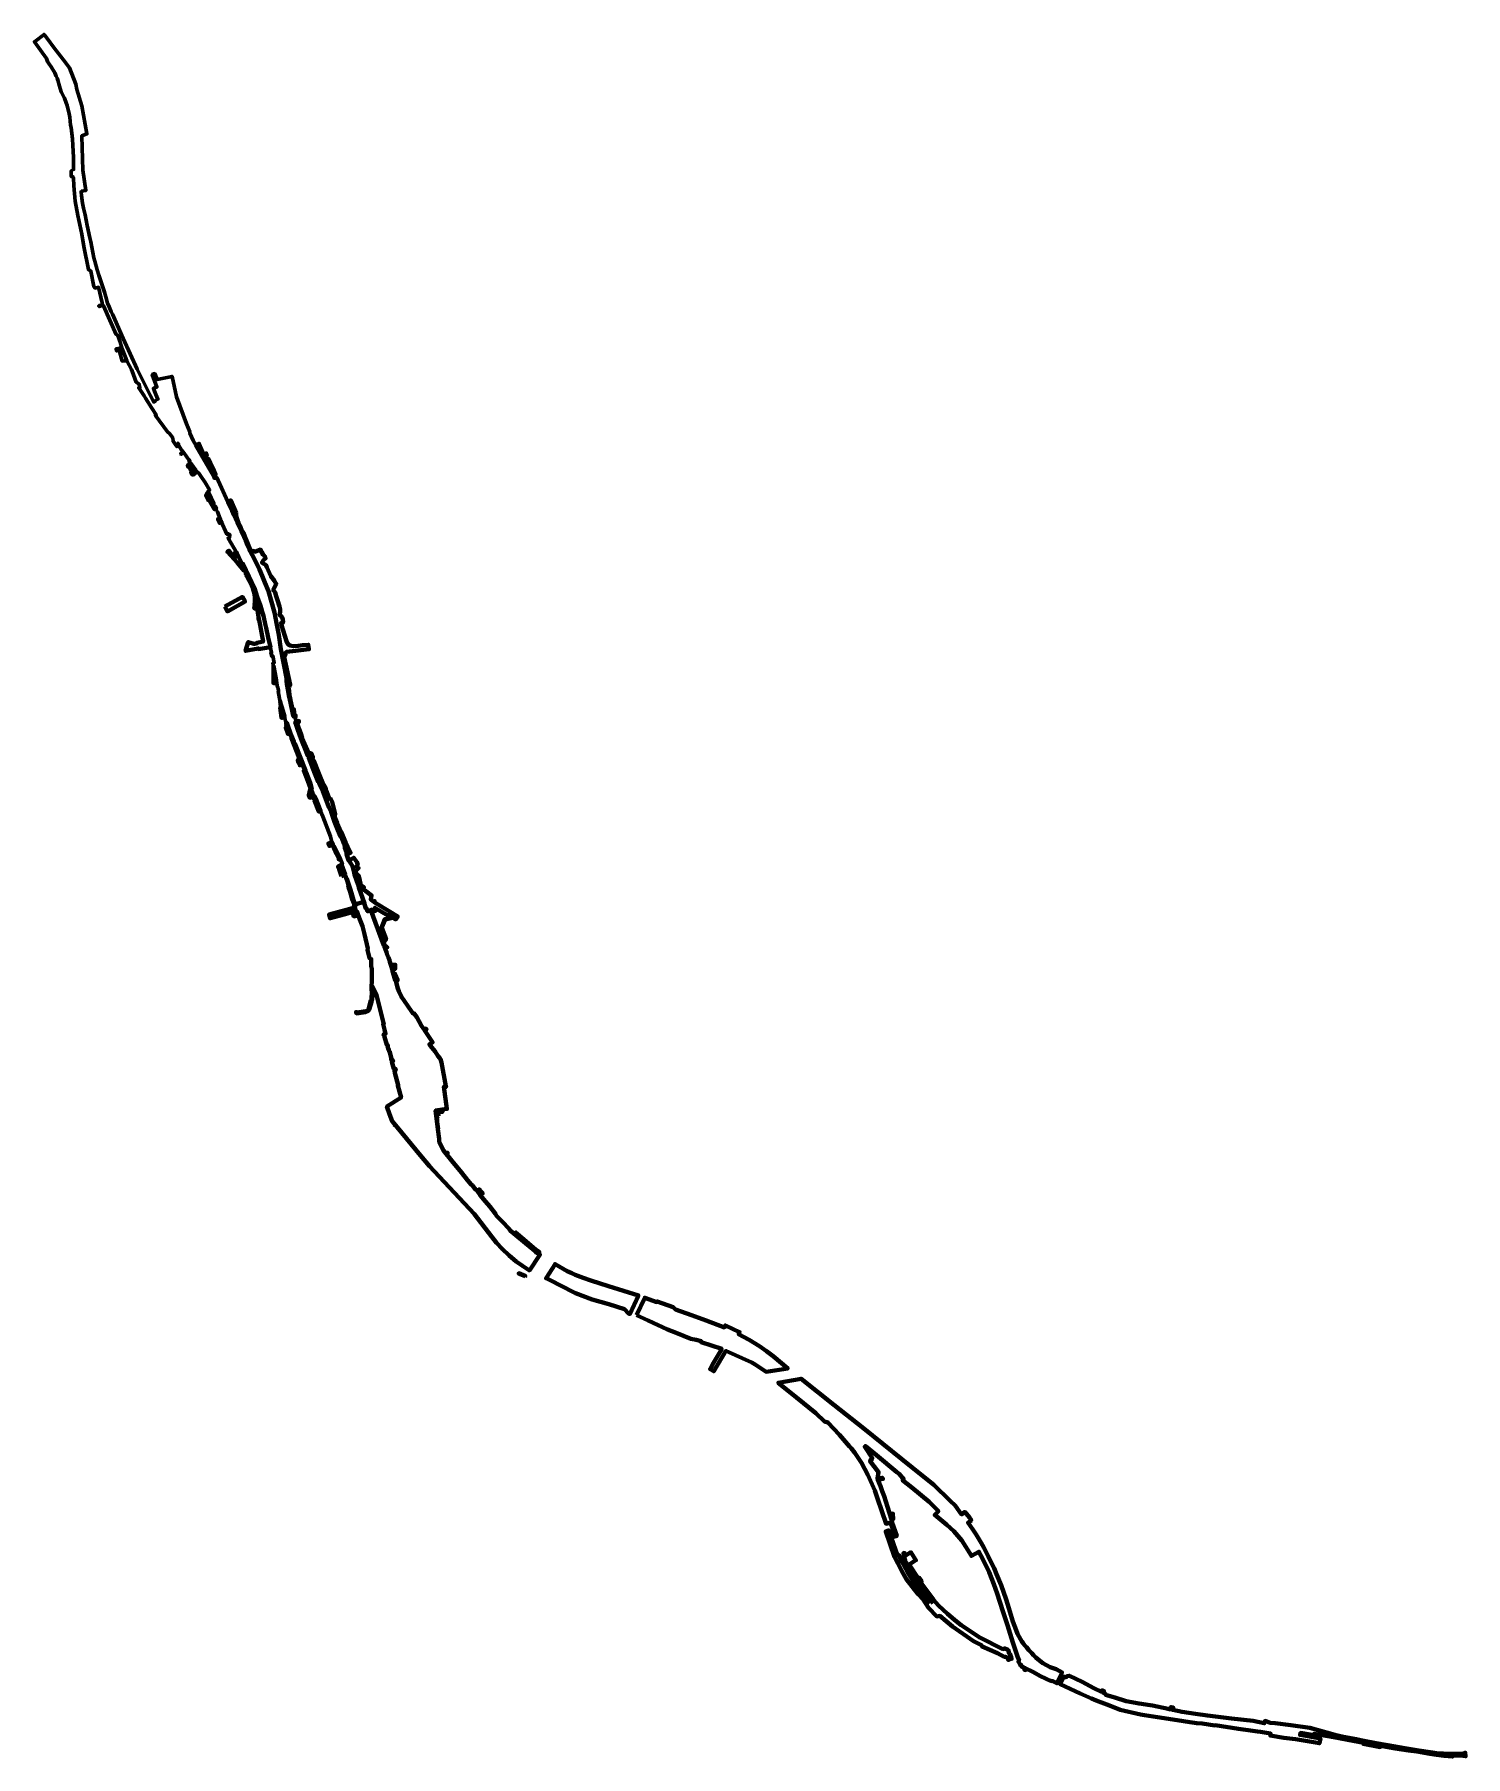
# Model space of a CAD drawing. Extents: x 8863 to 14347, y 7458 to 14054.
import ezdxf

# ---------------------------------------------------------------- set-up
doc = ezdxf.new("R2010")
doc.units = 0
for name, color, linetype, lineweight in [('Временная ПО', 4, 'Continuous', 60), ('Корректировка ПО', 30, 'Continuous', 40), ('Постоянная ПО', 1, 'Continuous', 60)]:
    doc.layers.add(name, color=color, linetype=linetype, lineweight=lineweight)

msp = doc.modelspace()

# ---------------------------------------------------------------- linework, layer by layer
at = {"layer": 'Временная ПО'}
for points in [[(9194.2, 12859.4), (9196.7, 12860.1), (9200, 12849.3), (9194.5, 12846.9), (9196.8, 12841.4), (9201.8, 12842.9), (9217.3, 12804.4), (9199.5, 12803.3), (9187.5, 12844), (9178.1, 12841.8), (9176.3, 12849.4), (9191.1, 12852.5), (9193, 12853.7), (9194.1, 12855.4), (9194.6, 12857.7)], [(10441.2, 10027.2), (10442, 10022), (10432.7, 10020.7), (10432.3, 10024), (10439.7, 10025.7), (10439.5, 10026.9)], [(10412.5, 9910.3), (10410.5, 9923.3), (10427.8, 9926.1), (10426.5, 9935.9), (10400.4, 9932.1), (10409.6, 9860.6), (10411.4, 9860.8), (10406.8, 9896.2), (10408.3, 9896.4), (10407.7, 9901.6), (10406.1, 9901.4), (10405.3, 9907.8)], [(10246.8, 9876.4), (10244.6, 9879), (10242.2, 9877.1), (10244.5, 9874.5)], [(10439.6, 9768.6), (10430.6, 9779.8), (10414.5, 9811.2), (10414.4, 9816.4), (10433.1, 9779.2), (10438.1, 9771.6), (10446.8, 9771.9), (10446.8, 9771.9), (10447.8, 9770.5), (10447.8, 9768.9)], [(10744.2, 9296.1), (10718, 9307.4), (10718, 9307.4), (10718, 9307.4), (10719.3, 9310.5), (10719.3, 9310.5), (10719.3, 9310.5), (10746, 9298.9)]]:
    msp.add_lwpolyline(points, close=True, dxfattribs=at)
at = {"layer": 'Временная ПО', "lineweight": 70}
for points in [[(9549.1, 12364.5), (9482.3, 12481.1), (9494.2, 12486.5), (9512.9, 12445.3), (9521.4, 12449.1), (9524.2, 12443.5), (9517.1, 12439.9), (9522.9, 12428.2), (9530.7, 12428.1), (9546.3, 12392.9), (9557.3, 12368), (9549.1, 12364.5)], [(9549.8, 12255.6), (9546.9, 12253.2), (9552, 12244), (9555.3, 12246.2), (9559.3, 12237.4), (9553.9, 12235.2), (9531.8, 12272.9), (9528.9, 12271.5), (9520.1, 12289.2), (9522.2, 12290.9), (9525.3, 12295.5), (9525.3, 12295.5), (9524.6, 12297), (9529.7, 12299.7), (9550.7, 12256.2), (9549.8, 12255.6)], [(9592.8, 11862.5), (9602.9, 11844.2), (9670.3, 11881.6), (9660.1, 11899.9), (9592.8, 11862.5)], [(10245.8, 10431.1), (10249, 10424.4), (10249.5, 10424.6), (10255.4, 10433.3), (10245.3, 10456.4), (10238.6, 10456.1), (10245.8, 10431.1), (10249, 10424.4), (10249.5, 10424.6)]]:
    msp.add_lwpolyline(points, dxfattribs=at)
for points in [[(9481.8, 12382.9), (9479.7, 12381.5), (9482.5, 12377.3), (9476.7, 12372.8), (9469.7, 12367.7), (9465.1, 12373.5), (9463.5, 12375.7), (9468.2, 12379.9), (9464.7, 12384.5), (9463.5, 12383.6), (9461.9, 12385.6), (9463.1, 12386.6), (9458.8, 12392.6), (9456.3, 12396.1), (9455.1, 12397.6), (9453.9, 12396.9), (9452.2, 12399), (9453.4, 12399.9), (9451, 12402.9), (9461.8, 12410.5)], [(9574.1, 12201.3), (9575.2, 12198.4), (9570.4, 12196.3), (9574.5, 12187), (9579.3, 12189.1), (9580.5, 12186.4), (9573, 12182.9), (9566.3, 12197.7)], [(9659, 12024.6), (9652.5, 12038.1), (9639.6, 12066), (9637, 12070.6), (9630.2, 12067.5), (9636.7, 12053.7), (9634.1, 12053.1), (9630, 12055.9), (9621.8, 12058.9), (9608.3, 12076.4), (9602.8, 12071.9), (9641.1, 12030.6), (9662.2, 12006.5), (9665.9, 12000.4), (9669.9, 12000.7), (9674.6, 12001.6), (9666.2, 12020.1), (9663.7, 12025.3), (9661.9, 12024.9), (9660.2, 12024.6)], [(9730.7, 11850.9), (9733.8, 11850), (9735.3, 11847.1), (9734.1, 11844.2), (9731.6, 11842.6), (9728.6, 11843.6), (9727, 11846.5), (9728.2, 11849.4)], [(9787.8, 11588.5), (9791.4, 11569.8), (9779.3, 11569.9), (9779.2, 11635.1)], [(9811.9, 11437.5), (9809.9, 11437.3), (9805, 11476.3), (9807.1, 11479.9), (9806, 11492), (9805.1, 11499.8), (9807.8, 11487.9), (9810.1, 11479.3), (9814.5, 11462.9), (9821.4, 11441.4), (9822.1, 11437.3), (9812.1, 11436.1)], [(9929.7, 11135.2), (9933.6, 11126.3), (9938.6, 11121.2), (9936.6, 11120), (9953.4, 11077.5), (9958.8, 11079.9), (9959.6, 11080.3), (9941.3, 11125.9), (9940.9, 11125.7), (9940.2, 11127.5), (9937.5, 11134.4), (9929.4, 11144.2), (9928.8, 11151.4), (9924.3, 11163.3), (9925.7, 11163.8), (9919.4, 11187.4), (9905.1, 11227.7), (9903.5, 11227.2), (9901, 11233.8), (9902.1, 11234.4), (9860.9, 11337.8), (9858.5, 11336.7), (9855.2, 11345), (9857.5, 11345.9), (9844.7, 11376.4), (9834.4, 11406.3), (9829.9, 11417.9), (9827.7, 11417.8), (9827.7, 11417.8), (9828, 11410.5), (9830.2, 11402.8), (9826.1, 11399.4), (9835.2, 11374.3), (9840.3, 11376.6), (9840.3, 11376.6), (9840.3, 11376.6), (9840.3, 11376.6), (9841.3, 11374.8), (9842.7, 11372.5), (9844.7, 11369.3), (9845.3, 11367.8), (9845.8, 11366.8), (9849.4, 11358.8), (9848.3, 11358.4), (9878.2, 11283.4), (9872.3, 11274.1), (9875.6, 11265.7), (9879.8, 11255.2), (9884.4, 11257), (9885, 11255.7), (9886.3, 11256.3), (9890.2, 11257.6), (9897.7, 11239.5), (9895.3, 11234.4), (9907.2, 11205.1), (9916.2, 11181.3), (9921.2, 11167.6), (9922.4, 11164.4), (9920.4, 11163.6), (9914.7, 11140.4), (9918.1, 11130.4), (9928.1, 11134.1)], [(10002.6, 10961.5), (10002.9, 10960.3), (10007.2, 10951.8), (9993.5, 10946.2), (9989.6, 10955.4)], [(10010.3, 10945.9), (10008.6, 10945.2), (10020.6, 10915.1), (10027.8, 10902.8), (10029.2, 10899.1), (10029.6, 10893.9), (10031.2, 10894.8), (10031.9, 10892.9), (10036.1, 10895.2), (10035.3, 10897.2), (10032.5, 10902.6)], [(10039.6, 10830.3), (10046.2, 10832.4), (10050.4, 10833.7), (10054, 10835), (10053.7, 10835.8), (10040.5, 10874.9), (10027.1, 10867), (10026.9, 10867.3), (10026.1, 10866.9), (10030.4, 10856.5)], [(10089.7, 10712.9), (10093.4, 10714), (10092.5, 10717.3), (10089.8, 10725.2), (10073.9, 10777.5), (10059.9, 10820.4), (10059.1, 10820.2), (10055.7, 10830), (10055.3, 10829.8), (10062.5, 10810.2), (10066.2, 10792.6), (10065.8, 10787.9), (10067.4, 10782.4), (10069.3, 10782.3), (10072.3, 10773.5), (10075.5, 10761.4), (10081.4, 10742.2), (10088.9, 10723.5), (10090.1, 10719.5), (10087.4, 10718.7)], [(10048.8, 10683.3), (10080.6, 10691.8), (10081.5, 10688.6), (10081.5, 10688.6), (10083.3, 10689.1), (10083.3, 10689.1), (10087.8, 10676), (10103.5, 10680.3), (10098.2, 10695.5), (10098.2, 10695.5), (10082, 10690.7), (10081.1, 10694), (10094.3, 10697.9), (10090.7, 10710.3), (10058.6, 10701.4), (10058.6, 10701.4), (9992.2, 10682.8), (9995.9, 10669)], [(10204.9, 10564.5), (10202.8, 10564.6), (10199.5, 10576.8), (10208.4, 10588.4), (10193, 10632.7), (10206.4, 10665.4), (10228.9, 10670.4), (10229.1, 10670.7), (10230.8, 10669.6), (10230.1, 10668.7), (10207.9, 10663.7), (10195.1, 10632.6), (10210.7, 10588.1), (10201.7, 10576.3)], [(10234.1, 10471.7), (10245.6, 10475.7), (10245.6, 10491), (10228.8, 10491), (10231.1, 10483.1), (10232.8, 10476.7)]]:
    msp.add_lwpolyline(points, close=True, dxfattribs=at)
for points in [[(9636.6, 12222.2), (9636.6, 12213.1), (9636.4, 12209.7), (9638.9, 12201.7), (9641.9, 12193.3), (9645.9, 12183.1), (9649.9, 12173), (9656.3, 12156.8), (9664, 12145.7), (9668.2, 12134.9), (9672.1, 12124.2), (9675.7, 12115.5), (9683.4, 12096.5), (9692.5, 12074.9), (9698.1, 12073.1), (9704.4, 12075.8), (9705.2, 12075), (9708, 12072.8), (9729.7, 12080.7), (9729.7, 12080.7), (9733.9, 12069.2), (9733.9, 12069.2), (9736.5, 12070.2), (9738.9, 12063.9), (9736.7, 12062.9, -0.184377), (9746, 12053.7), (9748.1, 12049.5, -0.067981), (9749, 12046.9), (9745.1, 12043.8), (9742.6, 12041.4, 0.116953), (9735.7, 12030.6), (9750.9, 12021), (9751.5, 12020.3), (9754.3, 12013.8), (9769.4, 11979.2), (9782.6, 11960.8), (9782.8, 11960.7, -0.000212), (9782.7, 11960.6), (9790.1, 11950.3), (9778.5, 11925.2), (9779.1, 11923.8, -0.158307), (9785.3, 11916.5), (9789.9, 11903.1), (9795.1, 11887.6), (9802.8, 11862.6, -0.108692), (9804.4, 11842.8), (9802.6, 11830.2), (9808, 11827.2), (9813.1, 11820.2), (9814.5, 11813.4), (9816.4, 11801.1), (9816.4, 11801.1), (9808.7, 11799.7), (9809.5, 11791.8), (9829.2, 11730.6), (9831.3, 11723.8), (9836.5, 11717.3), (9842.5, 11713.6), (9856.4, 11710.6), (9873.4, 11712.1), (9890.6, 11714.5), (9912.8, 11716.4), (9915.3, 11699.5), (9863.8, 11692.9), (9829.1, 11688.9), (9825.7, 11686), (9824, 11682.4), (9825, 11676.2), (9820.6, 11675.1), (9821.5, 11670.6), (9820, 11670.3), (9843.2, 11564), (9843.4, 11562.7), (9841.2, 11557.9), (9839.3, 11553.2), (9838.5, 11550.2), (9841.1, 11523), (9842.9, 11513.3), (9844.8, 11503.6), (9847, 11492.8), (9848.1, 11487.4), (9849.5, 11481), (9852.3, 11470.5), (9853.2, 11468.1), (9857.6, 11469.2), (9858.5, 11456.5), (9859.3, 11445.6), (9864, 11445.5), (9864.3, 11439.2), (9861.3, 11439.1), (9860.5, 11441.9), (9856.6, 11441.2), (9856, 11443.4), (9854, 11450.6), (9843.9, 11494.2), (9838.6, 11521.6), (9837.6, 11523.9), (9834.2, 11544.7), (9830.3, 11565.5), (9829.2, 11577.8), (9828.9, 11580.3), (9829, 11588.9), (9808, 11699.7), (9799.9, 11754.9), (9792.6, 11793.1), (9783.7, 11839.8), (9759.8, 11921.1), (9746, 11954.9), (9735.5, 11980.3), (9725.7, 12004.3), (9705.8, 12047.2), (9689.9, 12075.3), (9687.3, 12081.7), (9680.2, 12098.3), (9673.1, 12114.9), (9665.6, 12131.7), (9656, 12152.6), (9650.5, 12164.6), (9640.5, 12186.4), (9627.6, 12214.5), (9621.1, 12228.8), (9614.8, 12242.4), (9604.7, 12264.4), (9604.1, 12265.7), (9615.4, 12269)], [(9716.9, 11722.3), (9708, 11720.5), (9705.5, 11720.3), (9703.5, 11720.4), (9700.8, 11721), (9682.6, 11726.7), (9672.6, 11692.7), (9721, 11702.5), (9721.3, 11701), (9721.6, 11699.7), (9767.4, 11706.6), (9758.5, 11744.3), (9751.6, 11780.7), (9747.3, 11796.8), (9740.8, 11826.6), (9735, 11846.4), (9735.3, 11847.1), (9734.2, 11849.2), (9728.4, 11868.9), (9717.3, 11900.6), (9706.2, 11932.8), (9686.2, 11976.1), (9678.2, 11993.8), (9672.1, 11991.9, -0.01968), (9677.8, 11979.7), (9685.6, 11962.8), (9687.2, 11960), (9697.5, 11941.4), (9696.1, 11940.9), (9699.9, 11932.9), (9703, 11924.7), (9705.2, 11916.9), (9707.1, 11907.4), (9708, 11899.7), (9708.3, 11890.4), (9708, 11879.3), (9707.1, 11869.1), (9708.1, 11868.9), (9705.8, 11855.4), (9707.1, 11855.4), (9710.3, 11854.9), (9711.9, 11865.7), (9712.3, 11867.6), (9715.3, 11867.2), (9720.1, 11831), (9723.4, 11816.4), (9721.7, 11816), (9722.9, 11811.2), (9724.5, 11811.5), (9739.3, 11728.7), (9722.3, 11725.2), (9716.6, 11724)]]:
    msp.add_lwpolyline(points, format="xyb", close=True, dxfattribs=at)
msp.add_lwpolyline([(10166.4, 10704.1), (10168, 10704.1), (10167.8, 10708.9), (10217.8, 10679), (10219, 10681), (10245.3, 10665.4), (10247.6, 10664.2), (10255.2, 10675.7), (10225.9, 10693.3), (10226.1, 10693.6), (10165.2, 10730.4), (10167.5, 10734.9), (10161.6, 10733.3), (10155.7, 10738.1), (10155.7, 10738.1), (10152, 10740.8), (10154.9, 10756.4), (10121.1, 10781.7), (10125.6, 10787.6), (10112.7, 10797, 0.051876), (10112.6, 10802.2), (10112.6, 10802.2), (10112.6, 10802.2), (10108.6, 10819.4), (10105.2, 10832), (10097, 10840.1), (10091.6, 10845.4), (10105.4, 10861.2), (10105.4, 10861.2), (10097.9, 10868.4), (10102.2, 10872.9), (10098.2, 10884.9), (10096.2, 10887.9), (10086.8, 10900.7), (10086.8, 10900.7), (10068.3, 10889.7), (10060.5, 10912), (10074.6, 10919.8), (10054.8, 10960.4), (10038.8, 11000.3), (10023.9, 11034.2), (10015.3, 11052.3, -0.153789), (10015.8, 11068.8), (10004.2, 11114.7), (9999.2, 11125), (9996.5, 11125.9), (9992, 11130.9), (9980.9, 11158.7), (9979.5, 11163.9), (9977.1, 11171.2), (9976, 11173.6), (9972.8, 11178.7), (9970.1, 11182.8), (9953.2, 11223.5), (9933.3, 11271.2), (9928.9, 11281.3), (9930.2, 11286.4), (9924.3, 11300.6), (9922.1, 11301.7), (9914.4, 11302.1), (9889.7, 11360.2), (9883.9, 11376.1), (9871.3, 11410.2), (9871, 11412.6), (9876.7, 11420.7), (9876.6, 11424.5), (9865.5, 11423.9), (9866.3, 11420.9), (9862.8, 11420.1), (9864.7, 11413.7), (9867.1, 11406.1), (9871, 11394.3), (9878.6, 11373.2), (9888.2, 11348.3), (9888.2, 11348.3), (9888.2, 11348.3), (9901.7, 11314.3), (9906.3, 11303.2), (9906.3, 11303.2), (9911.1, 11291.2), (9912.6, 11291.8), (9915.7, 11284.2), (9914.2, 11283.6), (9938.2, 11223.1), (9950.9, 11191.5), (9952.5, 11192.1), (9955.5, 11184.8), (9954.1, 11184.2), (9968, 11155.1), (9971.8, 11144.9), (9991, 11093.8), (10000.5, 11076.5), (10002.1, 11072.6), (10013.4, 11037.9), (10023.6, 11012.6), (10034.8, 10984.6), (10041.3, 10976.6), (10049.3, 10954.7), (10049.3, 10954.7), (10050.9, 10950.8), (10053.2, 10938.9), (10059.7, 10922.1), (10059.2, 10914.1), (10066.6, 10891), (10076.3, 10878.5), (10082.2, 10868.1), (10083.5, 10864.2), (10088.1, 10842.4), (10089.6, 10836.9), (10103.2, 10797.1), (10106.6, 10787), (10127.6, 10725.8), (10128.1, 10724.2), (10128.3, 10723.6), (10128.3, 10723.6), (10128.1, 10722.6), (10128.1, 10722.6), (10133.6, 10706.1), (10135.9, 10706.7), (10139.8, 10695.4), (10142.5, 10696.3), (10142.5, 10696.3), (10142.5, 10696.3), (10142.5, 10696.3), (10159.3, 10701.8), (10159.3, 10701.8), (10161.9, 10694.4), (10170.3, 10697.3), (10166.4, 10704.1), (10168, 10704.1)], format="xyb", dxfattribs=at)
at = {"layer": 'Временная ПО'}
for points in [[(10567.4, 9614.5), (10573.2, 9618.8), (10579.2, 9611.4), (10582.3, 9614), (10582.3, 9614), (10575.2, 9622.7), (10568.5, 9632.4), (10568.5, 9632.4), (10565.2, 9630.2), (10565.2, 9630.2), (10570.8, 9622), (10565.1, 9617.7), (10567.4, 9614.5)], [(10800, 9379.8), (10793.9, 9383.5), (10785.8, 9388.5), (10786.8, 9389.7), (10744.6, 9424.1), (10701.5, 9460.5), (10701.5, 9460.5), (10708.2, 9466.9), (10740.1, 9439.8), (10786.2, 9400.4), (10799.6, 9391), (10794.7, 9384.6), (10800.3, 9380.2), (10800, 9379.8)]]:
    msp.add_lwpolyline(points, dxfattribs=at)
at = {"layer": 'Корректировка ПО', "color": 190, "lineweight": 80}
for points in [[(10245.8, 10431.1), (10249, 10424.4), (10249.5, 10424.6), (10255.9, 10400.1), (10255.9, 10400.1), (10259.8, 10390), (10270, 10368.4), (10269.5, 10367.4), (10269.5, 10367.4), (10307, 10314.5), (10314.9, 10303), (10314.9, 10303), (10317.5, 10304.7), (10328.2, 10290.5), (10346.4, 10257.2), (10355.7, 10243.4), (10364.3, 10246), (10365.6, 10242), (10358.3, 10239.7), (10389.2, 10194.2), (10377, 10185.5), (10386.3, 10173.9), (10398.8, 10158.5), (10409, 10141.6), (10417.1, 10133.5), (10419.6, 10128.5), (10423, 10116.5), (10439.7, 10025.7), (10432.3, 10024), (10443.6, 9938.4), (10400.4, 9932.1), (10409.6, 9860.6), (10414.3, 9824.4), (10414.3, 9824.4), (10414.3, 9824.4), (10414.3, 9824.4), (10414.5, 9811.2), (10430.6, 9779.8), (10462.9, 9739.7), (10499.7, 9694.8), (10522.7, 9665.5), (10529.9, 9656.9), (10536, 9650), (10541.4, 9644.6), (10545.6, 9639.5), (10550, 9634.6), (10554.9, 9628.8), (10558.4, 9626.3), (10559.7, 9625.4), (10571.4, 9608.6), (10591.9, 9583.4), (10607.9, 9564.3), (10630.2, 9537.3), (10634.3, 9528.7), (10640.8, 9522.7), (10655.4, 9507.9), (10682.1, 9478.7), (10682.1, 9478.7), (10682.1, 9478.7), (10686.3, 9472.7), (10700.7, 9461.1), (10744.6, 9424.1), (10786.8, 9389.7), (10785.8, 9388.5), (10800, 9379.8), (10759.9, 9319.7), (10733, 9336.9), (10709.2, 9354.2), (10682.2, 9376.6), (10655.5, 9402.2), (10634.3, 9425.3), (10615.5, 9448.6), (10548.2, 9536.6), (10377.6, 9718.9), (10377.6, 9718.9), (10343.1, 9760.3), (10252.8, 9869.2), (10234.1, 9891.6), (10223.3, 9918), (10223.3, 9918), (10223.3, 9918), (10223.3, 9918), (10214, 9947.6), (10268.4, 9981.8), (10255.2, 10028.8), (10257.4, 10029.4), (10244.4, 10076.8), (10244.8, 10076.9), (10242.6, 10085), (10247.8, 10086.5), (10246.2, 10093), (10240.8, 10091.6), (10233.3, 10119.2), (10237.8, 10120.5), (10236.3, 10125.8), (10231.3, 10124.4), (10229.7, 10130.2), (10231.5, 10130.7), (10223.7, 10159.3), (10223.7, 10159.3), (10222.4, 10159), (10221, 10164.1), (10222.2, 10164.4), (10221.7, 10166.2), (10220.5, 10165.8), (10216.8, 10179.3), (10217.5, 10179.5), (10216, 10184.8), (10213.1, 10184), (10204.6, 10215), (10202.9, 10221.5), (10202.2, 10221.3), (10201.5, 10224.3), (10208.8, 10226.2), (10204.5, 10242.1), (10199.4, 10262.9), (10201.9, 10263.5), (10172.3, 10379.4), (10159.1, 10406.6), (10158.3, 10391.3), (10159.4, 10388.8), (10157.7, 10358.5), (10157.7, 10358.5), (10155.6, 10352.7), (10145.8, 10319.3), (10142.8, 10314.4), (10139.5, 10312.7), (10132.2, 10309.5), (10097.5, 10304.3), (10095.7, 10307.1), (10095.7, 10309.3), (10098.5, 10309.3), (10098.5, 10308), (10098.9, 10307.4), (10132.9, 10312.5), (10139.3, 10314), (10141.1, 10315.3), (10143, 10319.8), (10152.9, 10353.6), (10154.8, 10359.1), (10156.2, 10389), (10155.4, 10390.7), (10156.4, 10444.8), (10156.4, 10474.6), (10154, 10485), (10153.9, 10489.7), (10153.8, 10512.3), (10146.7, 10516), (10139.6, 10547.8), (10140.6, 10552.6), (10127.6, 10608.2), (10120.7, 10638), (10113, 10657.2), (10103.5, 10680.1), (10098.2, 10695.5), (10082, 10690.7), (10081.1, 10694), (10094.3, 10697.9), (10090.7, 10710.3), (10089.7, 10712.9), (10093.4, 10714), (10092.5, 10717.3), (10091.2, 10721.1), (10125.5, 10731.9), (10128.3, 10723.6), (10128.3, 10723.6), (10128.1, 10722.6), (10128.1, 10722.6), (10133.6, 10706.1), (10135.9, 10706.7), (10139.8, 10695.4), (10151.9, 10699.4), (10202.2, 10564.7), (10207, 10564.4), (10211.3, 10560), (10215.1, 10557.9), (10211.7, 10555.1), (10205.8, 10558.8), (10204.4, 10558.8), (10208.1, 10548.9)], [(12600.8, 7852.9), (12604.4, 7841.2), (12606, 7840.5), (12605.2, 7838.8), (12607.5, 7831.6), (12595.5, 7827.7), (12592.7, 7836.4), (12583.5, 7840.1), (12579.7, 7839.9), (12553.2, 7853.7), (12494.5, 7879.1), (12492.5, 7884.5), (12461.8, 7899.6), (12381.1, 7955.5), (12332.7, 7996.4), (12320.7, 7994.8), (12289.8, 8027.5), (12268.9, 8059.5), (12250.2, 8080.1), (12203.3, 8139.1), (12187.5, 8167.4), (12172, 8198.1), (12158.6, 8223.5), (12125.1, 8320), (12136, 8323.9), (12143.5, 8301.8), (12159.8, 8306.9), (12143.8, 8354.6), (12126.8, 8349.3), (12093.6, 8446.6), (12083.3, 8477.3), (12057.3, 8537.1), (12031.9, 8582.4), (12007.1, 8620.8), (11992.8, 8639.6), (11986.9, 8644.9), (11947.7, 8690.5), (11903.6, 8737.9), (11890.9, 8741.5), (11858.1, 8773.7), (11783, 8833.6), (11713.6, 8889.7), (11800.7, 8904.7), (11800.7, 8904.7), (11926.7, 8805.5), (12041.5, 8714.4), (12114.1, 8656), (12187.5, 8597.3), (12226.4, 8565.5), (12309.6, 8499.2), (12372.1, 8437.8), (12390.8, 8419.7), (12415.8, 8385.1), (12428.3, 8394.9), (12445.7, 8372.9), (12452.1, 8364.6), (12452.6, 8362.3), (12440.8, 8353.1), (12458.5, 8328.1), (12471.2, 8308.2), (12490.5, 8276.3), (12501.3, 8258.5), (12518, 8226), (12531.2, 8199), (12540.7, 8178.9), (12550.3, 8156.4), (12567.5, 8114), (12587.1, 8059.8), (12597.3, 8026.8), (12611.9, 7975.6), (12625.3, 7941.6), (12629.6, 7927.9), (12641.6, 7907.2), (12646.8, 7899.1), (12651.4, 7892.3), (12657.5, 7884.5), (12664.7, 7876.5), (12674.2, 7865.1), (12684.8, 7853.4), (12691.6, 7846.6), (12700.9, 7837.6), (12708.1, 7831.2), (12727.9, 7815.5), (12755.7, 7800.7), (12777.8, 7793.1), (12800.9, 7780.3), (12781.4, 7738.9), (12763.2, 7747.7), (12759.6, 7746.9), (12718.2, 7766), (12688.8, 7782.4), (12659.7, 7796.9), (12662, 7790.6), (12658.2, 7789.2), (12654.8, 7798.6), (12645.9, 7802.4), (12643.4, 7810), (12639.9, 7808.7), (12635.7, 7819.5), (12633.9, 7821.2), (12636.2, 7825.9), (12630.2, 7841), (12612.3, 7894.9), (12591.5, 7960.7), (12574.6, 8014.2), (12552.4, 8082.4), (12540.1, 8118.3), (12521.6, 8164.5), (12497.1, 8214.3), (12482.1, 8242.1), (12453.5, 8226.3), (12416.7, 8284.9), (12386.4, 8321.4), (12358.8, 8345.3), (12313.4, 8383.2), (12327.4, 8397.4), (12292.2, 8433.5), (12224.7, 8488.4), (12189.7, 8516.2), (12194.5, 8521.3), (12189.4, 8526), (12177.4, 8540.4), (12168, 8547.2), (12089.3, 8612.8), (12047.5, 8646.9), (12045, 8644.8), (12074.2, 8599.8), (12064.4, 8590.3), (12097.8, 8547.5), (12093.7, 8522.8), (12111.7, 8525.6), (12115.3, 8521.3), (12094.4, 8517.8), (12104.8, 8493.3), (12112.1, 8474.1), (12118.8, 8455.2), (12132.3, 8414.7), (12147.9, 8365.3), (12149.8, 8370.9), (12149, 8387.1), (12153.1, 8388.4), (12154.3, 8368.4), (12149.1, 8357.1), (12167.4, 8303.2), (12146, 8296.4), (12146, 8296.4), (12146, 8296.4), (12169.8, 8227.9), (12174.9, 8230.3), (12186.5, 8202.9), (12200, 8209.4), (12195.4, 8221.4), (12193, 8236.9), (12197.8, 8237.6), (12200.1, 8227.1), (12221.7, 8240.7), (12241, 8209.5), (12215.7, 8193.7), (12249, 8141.1), (12252.6, 8143.6), (12262.6, 8129.2), (12260.3, 8123.2), (12308.5, 8057.8), (12328.1, 8036.8), (12361.5, 8004.8), (12388.2, 7981.7), (12413.9, 7961.3), (12485.5, 7913.7), (12574.6, 7869.4), (12581.5, 7872.3), (12593.9, 7866.4), (12598.6, 7852.1), (12600.8, 7852.9)]]:
    msp.add_lwpolyline(points, dxfattribs=at)
at = {"layer": 'Корректировка ПО', "color": 190, "lineweight": 80, "elevation": 0}
for points in [[(10208.1, 10548.9), (10212, 10538.5), (10215.5, 10529), (10219.6, 10518), (10223.3, 10507.9), (10225.1, 10502.5), (10226.4, 10498.7), (10229, 10490.4), (10231.1, 10483.1), (10232.8, 10476.7), (10234.1, 10471.7)], [(10234.1, 10471.7), (10245.8, 10431.1)]]:
    msp.add_lwpolyline(points, dxfattribs=at)
at = {"layer": 'Корректировка ПО', "color": 190, "lineweight": 80}
for points in [[(10916, 9242.4), (10937, 9233.2), (11000.2, 9208.1), (11064.1, 9191.2), (11124.3, 9171.1), (11139.7, 9155.4), (11144.7, 9152.6), (11177.7, 9224), (11177.7, 9224), (11062.5, 9260.2), (10995.7, 9281.1), (10965.6, 9291.2), (10935.7, 9303.2), (10928.2, 9306.6), (10922.9, 9309.1), (10905, 9317.7), (10889.9, 9325.6), (10858.1, 9344.4), (10858.1, 9344.4), (10846.8, 9326.4), (10824, 9290.1), (10824, 9290.1), (10824, 9290.1), (10896.6, 9253.5)], [(11170.6, 9148.8), (11201.9, 9215.3), (11248.7, 9198.8), (11249.7, 9201.4), (11310.8, 9179.2), (11320.2, 9170.4), (11381.2, 9149), (11437.8, 9128.7), (11507.2, 9101.3), (11510.8, 9109.4), (11565.4, 9083.9), (11561.5, 9076.3), (11602.4, 9053.7), (11641.8, 9029.2), (11668, 9010.9), (11694, 8992.1), (11750, 8944.5), (11666.7, 8932), (11625.1, 8959.7), (11611.7, 8967.6), (11513.1, 9011.8), (11466, 8933.8), (11452.1, 8941.8), (11465.5, 8966.5), (11496.4, 9017.1), (11496.8, 9019.3), (11417.8, 9045.6), (11418.5, 9048.6), (11398.8, 9053.8), (11379, 9058.4), (11321.8, 9080.7), (11288.8, 9093.8), (11215.6, 9128.3)], [(12214, 8155.8), (12191.7, 8195.7), (12203.4, 8201.3), (12249.3, 8124.4), (12239.4, 8118)], [(12296, 8046.5), (12305.3, 8054.9), (12254.9, 8121.4), (12242.9, 8113.3), (12271.8, 8071.6)], [(12599.4, 7853.1), (12599.4, 7853.1)], [(13696, 7524.8), (13787.4, 7508.9), (13791, 7526.5), (13713.2, 7541), (13714.6, 7548.5), (13751.3, 7542.5), (13766.8, 7540.7), (13767.6, 7545.4), (13834.2, 7533.2), (13894.3, 7522.2), (13956, 7510.9), (13955.2, 7506.3), (14020.3, 7493.9), (14021.2, 7499.1), (14055.4, 7493.1), (14070.3, 7490.5), (14094.1, 7486.8), (14128.6, 7481.5), (14160, 7476.7), (14210.2, 7468.3), (14235.1, 7464.6), (14265.7, 7461.2), (14296.3, 7457.9), (14296.8, 7462), (14338.4, 7460.3), (14347.1, 7459), (14345.8, 7472.2), (14338.9, 7469.1), (14305.2, 7468.7), (14262.5, 7469.1), (14243.1, 7469.9), (14220.3, 7472.8), (14168.6, 7481), (14114.2, 7490.2), (14049.8, 7501), (14003.9, 7508.6), (13952.1, 7519.7), (13929.7, 7524.2), (13879.5, 7533.7), (13846.7, 7540.9), (13750.9, 7568.3), (13678, 7578.4), (13617, 7586), (13598.2, 7587.6), (13578.6, 7594.1), (13575.4, 7585.6), (13533.4, 7594.3), (13450.7, 7603.4), (13358, 7614.5), (13311.9, 7621.4), (13261, 7629), (13225.1, 7636.8), (13226.8, 7645.5), (13218.5, 7647.3), (13216.7, 7638.6), (13207.8, 7640.6), (13146.9, 7653.6), (13138.2, 7655), (13095.9, 7660.9), (13047.2, 7670.2), (13003, 7683.8), (12967.5, 7694.5), (12967.9, 7697.1), (12959.5, 7701.9), (12961.7, 7708.4), (12954.2, 7711.7), (12951.9, 7705.9), (12923.3, 7719.4), (12877.9, 7743.6), (12829.4, 7767.3), (12819.8, 7765.3), (12819.8, 7765.3), (12815.3, 7761), (12808.3, 7764.4), (12794.2, 7734.9), (12870.2, 7699.3), (12913.3, 7680), (12922.6, 7676), (12937.5, 7669.8), (12951.6, 7664.3), (12982.5, 7652.9), (13023.9, 7636.7), (13101.5, 7619.2), (13116.6, 7616.4), (13166.8, 7609.2), (13241.7, 7597.5), (13290.7, 7590.2), (13317.1, 7585.7), (13338.2, 7584.6), (13386.6, 7577.1), (13388.1, 7577.5), (13476.7, 7563.9), (13532, 7555.8), (13532, 7555.8), (13550.3, 7553.2), (13561.4, 7552.2), (13599.7, 7546), (13598.5, 7538), (13650.9, 7529.2)], [(13600.4, 7545.8), (13600.4, 7545.8)]]:
    msp.add_lwpolyline(points, close=True, dxfattribs=at)
at = {"layer": 'Постоянная ПО', "lineweight": 60, "flags": 128}
for points in [[(10091.2, 10721.1), (10089.8, 10725.2), (10073.9, 10777.5), (10059.9, 10820.4), (10059.1, 10820.2), (10053.7, 10835.8), (10040.5, 10874.9), (10043.5, 10876.6), (10035.3, 10897.2), (10002.9, 10960.3), (9997.9, 10981.7), (9968.1, 11058.3), (9959.2, 11078.9), (9958.8, 11079.9), (9959.6, 11080.3), (9941.3, 11125.9), (9940.9, 11125.7), (9937.5, 11134.4), (9929.4, 11144.2), (9928.8, 11151.4), (9924.3, 11163.3), (9925.7, 11163.8), (9919.4, 11187.4), (9905.1, 11227.7), (9903.5, 11227.2), (9901, 11233.8), (9902.1, 11234.4), (9860.9, 11337.8), (9858.5, 11336.7), (9855.2, 11345), (9857.5, 11345.9), (9844.7, 11376.4), (9834.4, 11406.3), (9829.9, 11417.9), (9827.7, 11417.8), (9822.1, 11437.3), (9822.1, 11437.3), (9821.4, 11441.4), (9814.5, 11462.9), (9810.1, 11479.3), (9807.8, 11487.9), (9802.8, 11510.2), (9797.3, 11538.9), (9798.6, 11538.9), (9797.4, 11550.2), (9797.2, 11551.4), (9795.3, 11554.2), (9794.3, 11554.1), (9787.8, 11588.5), (9777, 11647), (9782.2, 11647.8), (9776.9, 11673.5), (9772, 11672.4), (9771.5, 11675.1), (9772.6, 11675.5), (9771.4, 11681.1), (9770.5, 11680.9), (9769.4, 11686.3), (9772, 11687), (9758.5, 11744.3), (9751.6, 11780.7), (9747.3, 11796.8), (9740.8, 11826.6), (9735, 11846.4), (9735.3, 11847.1), (9734.2, 11849.2), (9728.4, 11868.9), (9717.3, 11900.6), (9706.2, 11932.8), (9686.2, 11976.1), (9666.2, 12020.1), (9663.7, 12025.3), (9661.9, 12024.9), (9660.2, 12024.6), (9659, 12024.6), (9652.5, 12038.1), (9639.6, 12066), (9605.4, 12125.3), (9612, 12128.3), (9609.9, 12133), (9613.3, 12134.6), (9611.3, 12139), (9607.9, 12137.3), (9605.7, 12142.1), (9605.7, 12142.1), (9600.9, 12139.9), (9579.3, 12189.1), (9574.5, 12187), (9570.4, 12196.3), (9570.4, 12196.3), (9570.4, 12196.3), (9575.2, 12198.4), (9564.5, 12225), (9560, 12236.1), (9555.3, 12246.2), (9552, 12244), (9546.9, 12253.2), (9549.8, 12255.6), (9550.7, 12256.2), (9529.7, 12299.7), (9528, 12303.7), (9528, 12303.7), (9533.2, 12306.3), (9532.3, 12308), (9534.7, 12309.6), (9517.1, 12337.8), (9500.7, 12362.5), (9493.3, 12373.7), (9481.8, 12382.9), (9481.8, 12382.9), (9461.8, 12410.5), (9456, 12418.3), (9458.8, 12420.4), (9458.8, 12420.4), (9458.8, 12420.4), (9458.8, 12420.4), (9455.2, 12425.2), (9454.5, 12424.7), (9437.2, 12450.5), (9435.6, 12452.8), (9425.6, 12446), (9424.1, 12448.3), (9428.1, 12451.1), (9428.7, 12450.3), (9433.9, 12454.3), (9426, 12464.9), (9426, 12464.9), (9417.4, 12476.6), (9409.1, 12475.4), (9402.6, 12484.6), (9394.7, 12495.8), (9393.4, 12508.9), (9381.4, 12525.1), (9381.4, 12525.1), (9372.9, 12531.5), (9372.9, 12531.5), (9372.9, 12531.5), (9326.9, 12595), (9326.9, 12595), (9326.9, 12595), (9330, 12597), (9313.4, 12622.7), (9313.4, 12622.7), (9313.4, 12622.7), (9313.4, 12622.7), (9313.4, 12622.7), (9288.7, 12660.5), (9284, 12669.7), (9262.8, 12700.1), (9262.7, 12700.6), (9267.2, 12701.7), (9267.2, 12701.7), (9264.7, 12712.6), (9263.4, 12715.6), (9253.4, 12721.9), (9237.4, 12764.4), (9235, 12770.7), (9217.3, 12804.4), (9201.8, 12842.9), (9200, 12849.3), (9190.7, 12879.7), (9188, 12886.7), (9188, 12886.7), (9188, 12886.7), (9186.1, 12891.4), (9185.1, 12894.9), (9183.4, 12900.5), (9182, 12902.5), (9176.1, 12905.3), (9128.2, 13014.8), (9126.7, 13014.7), (9123.6, 13015.6), (9123.6, 13015.6), (9115.7, 13013), (9112.8, 13012.5), (9110.7, 13012.4), (9110.6, 13015.5), (9110.6, 13015.5), (9115.3, 13015.7), (9124.7, 13018.8), (9123.4, 13025.7), (9123.4, 13025.7), (9123.4, 13025.7), (9123.4, 13025.7), (9123.4, 13025.7), (9123.4, 13025.7), (9109.1, 13086), (9095.5, 13082.8), (9091.3, 13088.4), (9079.6, 13147.6), (9079.6, 13147.6), (9079.6, 13147.6), (9079.6, 13147.6), (9070.2, 13153.5), (9052.1, 13241.7), (9044.5, 13288.7), (9029, 13360.2), (9020, 13416.1), (9014, 13474.3), (9013.3, 13504.3), (9010.6, 13509.6), (9004.5, 13509.4), (9004.6, 13532.2), (9004.6, 13532.2), (9004.6, 13532.2), (9013.3, 13536.4), (9013.3, 13536.4), (9012.9, 13553.6), (9012.6, 13569.9), (9012.4, 13583.2), (9010.2, 13630.3), (9008.9, 13652.4), (9003.9, 13697.7), (9001.7, 13707.1), (8998.7, 13737.1), (8996.9, 13750.1), (8988.6, 13781.6), (8984.8, 13792.7), (8984.8, 13792.7), (8978.1, 13810), (8965.5, 13834.6), (8960, 13856.5), (8953, 13879.6), (8950.2, 13887.2), (8947.1, 13894.6), (8941.8, 13906.7), (8928, 13929.7), (8918.6, 13942.7), (8913, 13950), (8909.1, 13962.1), (8863.3, 14026.4), (8863.3, 14026.4), (8863.3, 14026.4), (8900, 14054.1), (8900, 14054.1), (8900, 14054.1), (8912.8, 14037.5), (8938.3, 14004.5), (8974, 13958.4), (8998.3, 13926.7), (9021.8, 13864.1), (9025.3, 13843.8), (9044.4, 13780.8), (9064.7, 13672.8), (9044.8, 13665.4), (9045, 13664), (9049, 13534.4), (9060.8, 13456.9), (9043.9, 13453.4), (9043.9, 13453.4), (9042.3, 13450.1), (9044, 13437.7), (9044, 13437.7), (9044, 13437.7), (9048.1, 13407.9), (9051.5, 13388.5), (9057.4, 13363.6), (9057.4, 13363.6), (9066, 13322.9), (9076.2, 13275.2), (9076.2, 13275.2), (9079.4, 13259.5), (9091.5, 13199.1), (9094.5, 13186.3), (9094.5, 13186.3), (9104.1, 13152.8), (9109.7, 13132), (9123, 13094.2), (9123, 13094.2), (9123, 13094.2), (9132.3, 13067.6), (9137.5, 13049.5), (9143.8, 13025.3), (9149.4, 13010.6), (9149.4, 13010.6), (9157.4, 12992.1), (9162.6, 12982.5), (9162.6, 12982.5), (9162.6, 12982.5), (9203.2, 12889.8), (9257.4, 12771.6), (9292.5, 12700.8), (9292.5, 12700.8), (9308.3, 12670.2), (9320.8, 12645.7), (9324.9, 12647.8), (9324.5, 12650.8), (9336.4, 12656.7), (9329.1, 12674.9), (9323.9, 12687.7), (9319.5, 12698.7), (9332.4, 12703.7), (9314.6, 12751.5), (9324.6, 12755.1), (9333, 12732.3), (9390.9, 12744.4), (9407.2, 12665.8), (9446, 12562.3), (9458.7, 12531.6), (9459.4, 12526.7), (9471.6, 12499.3), (9549.1, 12364.5), (9553, 12353.8), (9562.5, 12356.9), (9567.9, 12345.1), (9604.7, 12264.4), (9614.8, 12242.4), (9614.8, 12242.4), (9621.1, 12228.8), (9627.6, 12214.5), (9627.6, 12214.5), (9640.5, 12186.4), (9650.5, 12164.6), (9656, 12152.6), (9665.6, 12131.7), (9673.1, 12114.9), (9680.2, 12098.3), (9687.3, 12081.7), (9689.9, 12075.3), (9705.8, 12047.2), (9725.7, 12004.3), (9735.5, 11980.3), (9746, 11954.9), (9759.8, 11921.1), (9783.7, 11839.8), (9792.6, 11793.1), (9799.9, 11754.9), (9808, 11699.7), (9808, 11699.7), (9829, 11588.9), (9828.9, 11580.3), (9829.2, 11577.8), (9830.3, 11565.5), (9834.2, 11544.7), (9837.6, 11523.9), (9838.6, 11521.6), (9843.9, 11494.2), (9854, 11450.6), (9856, 11443.4), (9856.6, 11441.2), (9860.5, 11441.9), (9866.3, 11420.9), (9866.3, 11420.9), (9866.3, 11420.9), (9866.3, 11420.9), (9862.8, 11420.1), (9864.7, 11413.7), (9867.1, 11406.1), (9871, 11394.3), (9878.6, 11373.2), (9888.2, 11348.3), (9888.2, 11348.3), (9888.2, 11348.3), (9901.7, 11314.3), (9906.3, 11303.2), (9906.3, 11303.2), (9911.1, 11291.2), (9912.6, 11291.8), (9915.7, 11284.2), (9914.2, 11283.6), (9938.2, 11223.1), (9950.9, 11191.5), (9952.5, 11192.1), (9955.5, 11184.8), (9954.1, 11184.2), (9968, 11155.1), (9971.8, 11144.9), (9991, 11093.8), (10000.5, 11076.5), (10002.1, 11072.6), (10013.4, 11037.9), (10023.6, 11012.6), (10034.8, 10984.6), (10041.3, 10976.6), (10049.3, 10954.7)], [(10049.3, 10954.7), (10050.9, 10950.8), (10053.2, 10938.9), (10059.7, 10922.1), (10059.2, 10914.1), (10066.6, 10891), (10076.3, 10878.5), (10082.2, 10868.1), (10083.5, 10864.2), (10088.1, 10842.4), (10089.6, 10836.9), (10106.6, 10787), (10125.5, 10731.9)], [(10095.7, 10309.3), (10098.5, 10309.3)]]:
    msp.add_lwpolyline(points, dxfattribs=at)
msp.add_lwpolyline([(9409.5, 12489.2), (9405.4, 12486.3), (9408.1, 12481.4), (9410.8, 12479.9), (9410.8, 12479.9), (9415.7, 12482.4), (9415.1, 12486.8)], close=True, dxfattribs=at)

doc.saveas('drawing.dxf')
